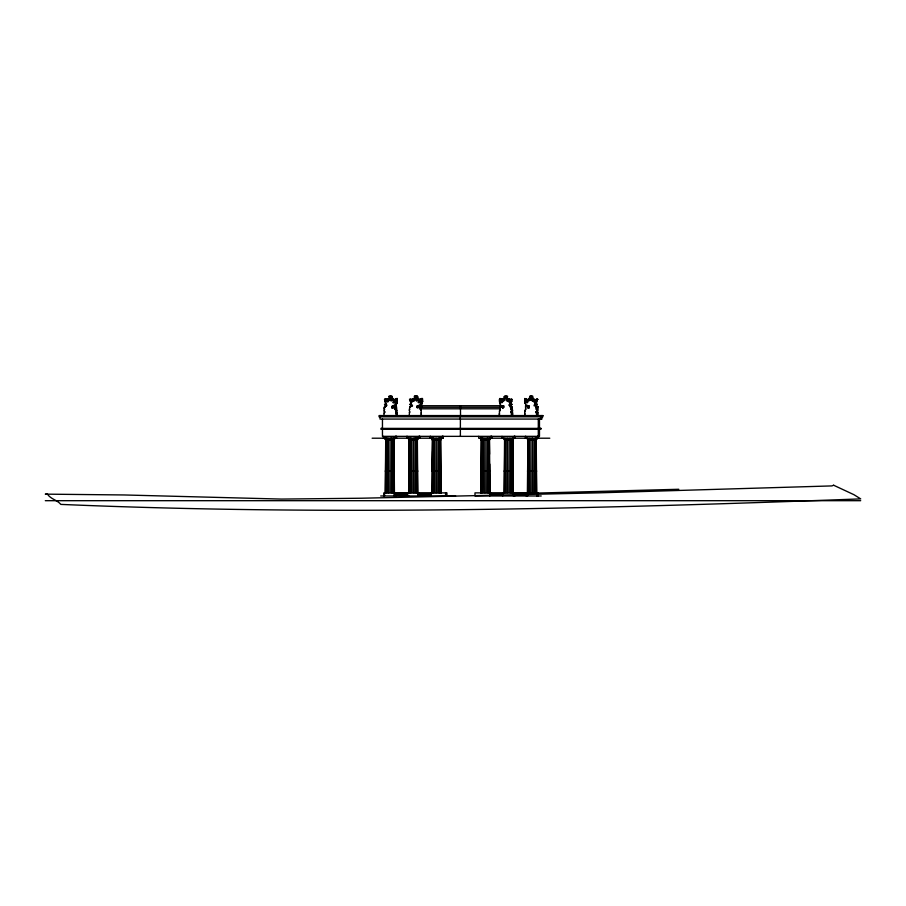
<?xml version="1.0" encoding="UTF-8"?>
<svg xmlns="http://www.w3.org/2000/svg" width="906" height="906" viewBox="0 0 906 906"><rect width="100%" height="100%" fill="white"/><g stroke="black" fill="none" stroke-linecap="round" stroke-linejoin="round"><path stroke-width="1.36" d="M386.749 405.163C385.107 403.974 387.247 405.741 385.865 405.412C384.937 404.246 385.865 408.006 383.884 407.338L384.359 408.538M410.531 406.375L410.531 406.964L410.633 406.375M499.591 411.267L499.489 410.735M499.852 409.988L499.478 411.154M507.813 399.387L508.175 398.697M506.692 398.255L506.782 400.746L508.107 398.719M509.251 398.697C507.779 404.982 512.298 399.218 510.305 399.252M524.936 411.347L524.801 410.735M525.163 409.988L524.789 411.154M532.864 399.829L533.487 398.697M533.419 400.237L534.132 401.596M533.408 398.719L532.615 400.746M534.472 399.184L534.597 399.761M534.699 399.761L535.027 401.788L536.216 399.727M396.975 402.842L396.93 398.493M420.894 403.079L421.29 401.856M421.211 402.842L421.211 402.162M422.389 402.162L422.06 403.079M483.136 438.278L482.898 492.875M503.476 407.575L502.705 408.119L501.731 406.137M502.32 407.315L502.06 406.432M527.541 407.315L527.643 406.375L527.756 407.36M528.708 407.032L528.821 406.375L528.889 407.145M387.383 438.278L387.122 492.875M410.758 438.278L410.497 492.875M409.761 438.278L409.433 492.875M433.159 438.278L432.774 492.875M482.117 438.278L481.765 492.875M506.669 399.795L506.918 400.814M507.632 399.705C508.028 402.876 510.305 396.182 508.957 400.769M531.879 399.24L531.969 400.667L532.705 400.746M532.06 398.312L532.015 399.229M532.071 400.667L531.924 399.739M533.249 398.934L533.181 398.255M385.843 455.605L386.013 438.278M386.364 455.605L386.398 452.785M409.059 466.873L409.002 492.875M409.387 442.921L409.433 440.112M409.92 442.921L409.965 440.112M432.57 438.278L431.981 492.875M432.615 451.381L432.343 492.875M481.471 438.278L481.018 492.875M504.982 465.469L505.106 457.009M511.392 414.235C511.811 412.717 510.021 412.366 511.301 411.052M528.526 454.2L528.651 445.741M532.434 396.873L532.864 396.239L530.678 396.194M536.782 415.571L536.092 411.947M537.303 412.479C538.481 411.958 537.383 415.639 537.926 412.547L537.337 411.686M385.254 492.875L385.718 440.112L384.688 438.278M386.115 455.605L386.386 438.278M408.64 492.875L409.104 440.112L408.062 438.278M409.693 442.921L409.727 440.112M480.758 492.875L481.222 438.278M481.539 462.649L481.403 492.875M504.098 492.875L504.563 440.112L503.521 438.278M504.835 465.469L505.084 448.561M527.371 493.249L527.949 440.112L526.907 438.278M528.379 454.2L528.594 440.112M504.54 398.765L504.348 396.681M510.814 399.727L511.573 399.252M529.716 396.454L529.432 400.701M529.659 396.681L529.58 397.813M536.216 399.489L536.884 399.252M536.579 399.41L534.948 399.727M536.839 400.192L537.745 399.353L536.794 399.252M503.532 400.09L503.408 398.493L503.034 400.429M504.925 400.475L504.687 398.493L504.28 400.271M528.153 399.353C529.557 402.162 528.164 396.522 529.24 400.463M528.821 398.493C527.904 403.85 530.723 395.639 530.169 400.407M414.042 399.739L414.008 398.312M503.249 398.64L503.136 400.429L501.969 400.305M510.486 401.505L511.165 399.41M509.081 404.914C508.289 405.888 511.346 405.582 510.984 402.932M511.664 401.505C510.882 400.35 513.045 399.331 511.754 399.229M510.961 405.163L511.924 404.654M525.82 400.701C525.163 395.027 528.368 403.714 528.56 398.64M529.591 400.271L529.987 398.493M535.797 401.505L536.092 399.852M535.956 404.144L535.842 404.755M537.383 404.416L535.865 405.763L535.333 405.288M536.986 399.908L536.975 401.222M511.244 402.343L511.754 401.505M393.77 405.367L393.102 405.695M418.583 405.446L417.451 406.296M503.577 407.145L503.6 406.454M509.693 403.464L510.169 402.343M509.795 403.464L509.84 402.638M512.049 407.145L511.301 406.964L511.199 405.288M535.186 405.163L534.076 405.763L535.48 402.343M535.774 407.145L535.299 405.922M536.941 407.145C535.842 404.212 537.258 405.276 537.36 404.167M385.344 402.513L386.001 404.755M411.267 404.042L411.403 404.755M502.49 400.463L501.664 399.353L501.55 400.894M501.414 400.645L500.973 398.731M512.343 408.278L512.298 406.953M526.862 399.863L527.711 401.573M526.76 399.637L526.85 400.894M536.397 408.538L536.363 407.372M536.579 408.278L536.386 407.564M537.654 408.278L537.96 406.681M510.021 405.288L510.18 405.967L509.931 405.288M396.262 405.209L396.896 410.588M421.007 409.988L420.078 405.152M421.584 406.964L421.086 404.846M511.324 409.671L510.995 408.64M510.803 409.308L511.188 408.538M511.981 409.308L512.354 407.564M536.114 409.308L536.499 408.538M499.331 415.571L499.5 411.347M512.57 414.235C513.011 413.159 511.414 412.015 512.626 412.547M524.642 415.571L524.846 411.347M500.384 399.863C498.776 396.182 499.149 403.521 500.576 404.755M500.305 407.938L500.293 405.605M500.316 409.546L500.305 408.334M509.727 403.532L509.342 404.891M509.784 405.163L510.576 404.042L510.531 404.755M525.854 400.158L526.511 400.361L525.389 399.648M525.616 407.938L525.605 405.605M525.627 409.546L525.616 405.378M528.039 407.983L527.666 407.36M534.857 403.668L534.483 404.914M499.897 399.637L499.897 398.731M499.727 410.588L499.931 409.648M500.305 405.378L500.406 408.334M501.075 399.637L500.508 398.504L500.508 400.701M512.422 411.301L512.071 411.562M524.959 398.583L525.503 399.739M525.038 410.588L525.718 409.546M525.888 404.755L525.084 403.079M526.386 399.637L526.375 398.731M393.329 400.158L393.782 399.353M418.799 399.795C420.248 398.765 418.3 401.777 418.391 402.57M418.436 400.373L419.603 400.373L420.271 399.353M535.253 405.763L535.797 404.416L535.242 405.288M390.022 438.278L389.965 492.875M413.396 438.278L413.34 492.875M436.737 438.278L436.681 492.875M389.172 396.771L389.761 397.27L388.889 398.21M414.937 397.723L414.484 396.771M528.64 408.017L528.515 406.296M383.884 415.571L384.076 413.68M409.512 412.479L409.195 415.571M535.05 402.638L535.106 403.464M508.198 398.81L508.006 401.415L508.991 401.324M394.133 402.502L394.767 399.795M419.433 402.502L419.603 401.766M485.888 438.278L485.786 492.875M509.229 438.278L509.127 492.875M532.615 438.278L532.513 492.875M528.617 406.296L528.255 405.854M536.703 414.235L536.714 413.385M395.979 410.962L395.594 409.988M397.224 413.102L396.794 410.588M421.177 411.301L421.324 415.571M395.537 403.385L395.707 398.583M397.077 402.842L396.047 405.152M396.851 403.079L396.692 403.668M416.488 397.813L416.171 400.679L416.93 400.463M417.666 397.813L417.711 400.701M536.001 411.834L536.873 410.984L536.533 409.671M510.406 399.908L510.497 401.222M511.675 399.908L511.664 401.222M385.741 402.932L384.914 400.962M410.271 401.222L410.69 402.343M509.115 400.463L508.651 401.788M534.268 400.769L534.789 399.954M394.597 406.5C396.635 404.45 391.46 405.854 393.261 408.164M533.521 399.761L533.487 401.686M386.409 405.786L386.058 403.917M386.602 405.288L386.386 406.092M411.709 405.084L411.709 406.375M412.026 405.684L411.041 404.416M395.662 398.731L394.801 400.158M397.032 398.493C396.771 400.044 395.367 399.897 395.458 401.607M420.962 398.731C421.584 399.512 418.821 400.848 420.214 400.158M409.433 409.671L409.705 407.372M419.852 400.395L419.591 402.762M422.287 398.583C422.196 400.022 420.497 399.931 420.871 401.449M414.189 399.24L414.099 400.667L413.363 400.746M391.392 492.875L391.641 438.278M414.767 492.875L415.027 438.278M438.368 438.278L438.119 492.875M505.786 397.27L506.465 396.579M531.165 397.032L531.131 397.723M395.888 401.856L395.582 403.079M396.975 402.162L397.292 401.562M422.287 402.162L422.604 401.562M505.582 396.454L505.412 398.164M511.097 408.538L511.086 407.564M537.575 408.538L537.541 407.372M487.19 492.875L487.473 438.278M510.814 438.278L510.531 492.875M534.2 438.278L533.906 492.875M502.037 400.577L501.947 399.523M526.216 400.395L526.477 401.607M526.318 400.395L526.261 401.313M527.337 400.577L527.032 400.158M527.496 400.395L527.711 402.502M391.8 400.475L390.86 400.679L390.905 396.239M389.988 396.194L392.321 396.454L392.038 400.679C394.461 399.546 392.173 397.677 394.235 400.463M384.62 412.377L384.144 413.385M394.133 405.945L392.762 407.575M393.725 406.137L393.113 406.375M418.153 407.462L419.036 406.137M420.022 406.409L420.611 405.945L419.988 405.299M509.908 405.684L510.859 405.412M535.321 402.513L535.888 401.505M536.488 402.513L536.114 403.532L536.646 402.343M394.903 400.158L394.144 400.463M415.979 492.875L415.65 440.112L416.398 438.278L416.817 471.097M439.738 438.278L438.991 440.112L439.319 492.875M410.531 406.092L410.735 405.288M385.979 404.869L386.602 404.903L385.979 404.144M392.864 407.575L392.219 408.21L391.97 407.575M389.274 396.771L389.15 396.194M414.586 396.771L414.461 396.194M507.36 400.293L507.938 399.172M395.639 403.385C393.804 405.107 395.843 406.409 395.039 409.546L395.616 409.648M420.871 398.731L421.426 398.504L421.324 401.562M422.117 403.385L421.358 404.755M507.541 396.579L507.349 396.771M488.323 492.875L487.972 440.112L488.764 438.278L488.957 454.2M512.105 438.278L511.312 440.112L511.664 492.875M535.491 438.278L534.687 440.112L535.05 492.875M512.026 411.686L512.003 412.377M384.099 412.547L384.722 412.377M418.629 400.158L418.912 399.342M391.766 400.407C392.762 396.443 391.143 400.373 393.068 400.463M417.077 400.407L417.349 398.493L416.534 400.701M418.187 400.475L418.708 398.481M418.934 406.137L419.41 405.673L418.481 405.446M393.442 492.875L393.011 440.112L393.963 438.278M416.398 440.112L417.338 438.278L417.836 495.978M490.112 438.278L489.161 440.112L489.591 492.875M512.932 492.875L512.502 440.112L513.453 438.278M536.839 438.278L535.888 440.112L536.307 492.875M395.084 400.894L394.857 399.353L394.835 400.316M395.175 400.894L395.175 399.637M420.384 400.894L420.678 399.648M394.201 492.875L393.759 440.112L394.733 438.278M418.119 438.278L417.134 440.112L417.575 492.875M441.46 438.278L440.486 440.112L440.916 492.875M489.614 438.278L488.628 440.112L489.07 492.875M512.955 438.278L511.969 440.112L512.411 492.875M536.329 438.278L535.355 440.112L535.797 492.875M387.224 401.63L387.338 400.237L388.21 401.766M412.536 401.63L411.811 399.342M394.212 438.278L393.204 440.112L393.51 461.245M417.032 492.875L416.59 440.112L417.587 438.278M440.531 492.875L439.931 440.112L440.928 438.278M490.361 438.278L489.353 440.112L489.557 454.2M513.702 438.278L512.694 440.112L513.102 468.289M536.522 492.875L536.08 440.112L537.077 438.278M385.118 401.766C385.888 400.554 383.589 399.399 384.869 399.229M394.382 401.607L393.85 402.536M409.852 399.659L410.531 401.811M501.822 406.409L501.256 405.673L502.252 405.695M394.382 438.278L393.34 440.112L393.804 492.875M395.027 438.278L393.985 440.112L394.45 494.619L407.281 494.619M417.179 492.875L416.715 440.112L417.757 438.278M418.413 438.278L417.372 440.112L409.104 440.112M440.067 440.112L441.097 438.278M441.177 492.875L440.712 440.112L441.754 438.278M489.908 438.278L488.866 440.112L489.331 492.875M489.942 494.382L489.489 440.112L490.531 438.278M534.393 399.387L533.17 400.746L533.328 398.47M513.249 438.278L512.207 440.112L512.671 492.875M513.294 492.875L512.83 440.112L513.872 438.278M536.624 438.278L535.582 440.112L536.046 492.875M537.247 438.278L536.216 440.112L536.68 492.875M392.241 406.296L391.868 407.145M417.553 406.296L417.258 407.474M417.236 406.33L417.179 407.145M536.216 399.659L535.797 401.222M537.167 399.852L537.745 399.41M504.314 396.454L506.647 396.194M504.551 396.239L504.336 397.1M531.029 396.239L530.712 398.164M417.655 406.092L418.266 405.695M396.341 404.087L396.194 404.665M420.18 404.755L420.826 403.668M394.484 401.449L394.28 402.762M511.199 404.903L512.049 404.167M534.608 400.203L533.951 401.788M499.693 398.493L499.908 403.385M384.348 409.512L384.189 408.278M384.665 409.399L384.461 408.64M390.928 398.402L391.041 396.454M392.196 398.402L392.219 396.454M422.377 402.842L421.505 404.665M531.482 396.771L531.709 396.194M385.956 405.673L384.45 404.201L385.186 405.05M392.139 406.296L393.125 405.82M510.123 399.342L509.376 399.954M511.301 399.342L510.554 399.954M387.791 399.829C388.515 402.377 388.731 398.787 389.161 400.293M411.936 401.596L412.638 401.63M418.346 400.407L417.632 400.429M415.242 398.255L415.084 399.172M387.893 399.829L387.474 399.184M388.549 398.697L389.07 399.829L388.697 398.312M412.751 401.177L412.683 398.697M536.567 401.947L536.941 400.679M502.536 399.637L503.929 400.463M502.943 399.353L502.49 400.645L503.306 401.301M528.255 399.353L528.028 400.894M503.385 407.575L503.702 406.454L502.853 405.854M529.195 408.119L528.832 407.36L528.017 408.119M506.046 396.873L505.82 397.723M507.224 396.873L507.292 398.119M532.535 396.873L532.309 397.723L533.272 398.255M410.305 407.145L410.361 407.338M510.78 407.145L511.573 406.681L510.961 407.372M536.273 407.372L536.873 406.681L536.08 407.145M537.258 407.145L538.051 406.681M502.32 405.82L503.113 406.092M526.975 406.013L527.167 405.299L527.892 405.695M528.968 405.695L529.432 405.854M418.629 401.301L419.308 399.637M409.75 409.512C407.825 410.656 411.301 411.811 409.319 412.547M535.695 404.416L536.159 404.654M511.211 406.953L510.361 407.145M536.522 406.953L535.673 407.145M537.7 406.953L536.85 407.145M384.223 409.671L383.884 410.984M387.032 401.766L387.236 399.761M387.27 401.686L385.05 399.252M393.215 400.373L393.397 398.481M418.527 400.373L417.553 400.271L417.258 398.493M414.733 398.119L413.974 398.255M528.832 407.36L528.209 406.137M422.468 401.856L422.343 398.493M511.278 402.513L510.803 403.532M537.677 408.538L537.496 409.421M512.354 412.558L512.581 413.385M392.06 406.273L391.947 407.474M507.451 396.771L506.998 397.723M412.558 405.763C412.389 405.322 410.599 405.492 409.908 404.235M393.951 402.536L393.113 402.762M419.252 402.536L418.3 402.57M512.739 410.984L512.173 408.64M499.829 409.648L500.406 409.546M386.047 399.229L385.356 399.353L386.59 399.342M410.078 399.852L409.489 399.353L410.18 399.229M410.09 399.229L411.358 399.229M410.418 400.577L410.259 399.908M394.257 400.361L394.62 401.222M501.256 401.766L500.61 400.316M501.199 400.361L500.95 401.313M510.678 412.23L511.448 412.547L510.735 412.377M500.576 405.152L500.259 404.665M525.888 405.152L525.559 404.665M536.307 408.64L536.635 409.671M537.473 408.64L537.586 409.512M524.88 401.856L525.05 398.583M504.121 400.701L504.268 397.813M529.761 396.239L531.947 396.194M522.116 493.487L678.798 489.274M391.256 396.194L388.923 396.364M414.359 396.194L416.567 396.194M505.367 396.194L507.575 396.194M416.216 396.239L416.273 400.679M417.53 396.454L417.7 397.1L417.383 396.239M397.19 398.504L397.292 401.8M422.502 398.504L422.604 401.8M409.761 404.416L410.01 404.654M410.633 404.903L410.837 405.288M416.998 405.729L503.883 405.729M536.612 406.375L536.703 406.964M385.061 406.681L385.152 407.338M416.998 407.258L503.883 407.258M419.376 408.799L500.305 408.799M511.471 409.795L511.471 410.984M537.96 409.795L537.96 410.984M395.616 411.449L396.047 413.102M384.665 411.834L384.654 411.562M535.99 412.23L536.556 412.479M396.024 412.66L396.024 415.571M397.202 412.66L397.292 415.571L397.122 413.102M421.233 412.66L421.426 415.571M536.76 412.547L536.137 412.377M537.881 414.235L538.051 415.571M372.14 438.21L443.26 438.21L443.26 436.352M549.795 438.21L478.674 438.21L478.674 436.352M385.718 440.112L393.985 440.112L393.884 438.278L393.091 440.112L393.34 461.245M440.712 440.112L432.445 440.112L431.403 438.278M489.489 440.112L481.222 440.112L480.18 438.278M504.563 440.112L512.83 440.112M527.949 440.112L536.216 440.112L536.216 438.278M385.254 471.097L394.45 471.097M408.64 471.097L417.836 471.097M441.177 471.097L431.981 471.097L432.445 438.278M480.758 471.097L489.953 471.097M504.098 471.097L513.294 471.097M527.485 471.097L536.68 471.097M538.073 492.875L474.993 492.875L474.993 495.978L541.233 495.978M394.506 493.249L408.368 493.249M513.566 493.249L527.428 493.249M489.942 493.577L502.909 493.577M394.45 493.929L407.338 493.929M513.509 493.929L526.397 493.929L526.454 492.875M417.915 494.382L430.882 494.382M489.863 494.382L492.513 494.382M513.453 494.619L526.284 494.619M394.314 495.299L408.561 495.299L408.561 495.978M417.836 495.186L430.803 495.186M489.795 495.186L502.762 495.186L502.683 495.978M513.374 495.299L527.62 495.299L527.598 495.978M380.701 495.978L455.616 495.978M45.3 500.69L860.7 500.69M415.288 396.194L417.485 396.239M384.778 399.229L385.424 399.342M420.509 404.665L420.18 405.152M409.795 407.372L409.648 406.953M503.226 398.481L503.498 400.373M410.984 404.552L411.686 404.914M526.907 402.536L526.465 401.766M537.065 399.229L537.654 399.353M411.528 399.908L410.667 399.41L412.037 401.596M532.105 398.255L531.335 398.119M507.643 398.21L507.938 398.934M385.514 399.455L386.081 400.962M413.929 398.719L414.382 399.829M387.349 398.719L387.292 399.274M417.338 408.017L418.119 407.7M386.228 399.252L386.987 399.727M527.224 402.774L527.349 401.301M501.075 401.607C501.46 404.201 503.759 401.517 501.448 400.894M411.052 402.932L410.577 401.947M500.508 401.8L500.724 402.842M506.329 398.221L505.718 397.723M503.408 400.373L504.302 400.429L504.653 398.561M510.463 407.145L510.089 405.967M391.856 407.474L392.185 408.164M420.169 399.353L420.599 400.282M393.691 399.353L394.133 400.645L393.091 402.57M508.085 398.697L508.221 401.63M532.003 398.255L532.173 398.934M501.72 400.158L502.502 402.502M388.595 399.172L388.606 400.237M524.778 401.856L525.22 403.385M412.57 398.81L412.955 399.387M386.25 400.203L386.726 401.596M411.392 400.962L411.131 399.659M502.513 407.462L502.807 408.119M411.369 403.917L410.95 402.932M412.853 399.387L413.464 400.746M411.732 405.141L411.902 405.763M526.386 401.607L526.635 402.502M431.573 438.278L432.581 440.112M408.232 438.278L409.24 440.112L408.787 492.875M384.857 438.278L385.854 440.112L385.412 492.875M527.201 438.278L528.175 440.112L527.745 492.875M503.815 438.278L504.801 440.112L504.359 492.875M480.474 438.278L481.46 440.112M431.822 438.278L432.774 440.112M385.095 438.278L386.047 440.112M527.439 400.158L527.258 399.523M432.309 438.278L433.159 440.112M408.968 438.278L409.818 440.112M385.582 438.278L386.432 440.112L386.058 492.875M418.606 398.481L418.9 400.429M417.53 398.481L417.655 400.271M392.423 400.429L392.219 398.481L391.924 400.09M384.767 411.834L384.201 411.109M528.039 438.278L528.844 440.112L528.481 492.875M504.665 438.278L505.457 440.112L505.106 492.875M482.117 440.112L481.324 438.278L481.324 440.112M524.642 401.562L524.744 398.504M433.521 438.278L434.11 440.112L433.838 492.875M410.18 438.278L410.758 440.112M386.794 438.278L387.383 440.112M419.75 400.395L419.829 401.222M529.331 438.278L529.625 492.875M505.956 438.278L506.239 492.875M482.615 438.278L483.136 440.112M416.352 396.454L416.522 397.1M525.956 401.856L526.035 402.842M413.917 400.237L413.68 399.274M411.652 400.463L411.766 401.324M384.948 399.908L385.005 400.577M435.061 438.278L435.197 492.875M411.709 438.278L411.856 492.875M388.334 438.278L388.481 492.875M530.927 438.278L531.018 492.875M507.541 438.278L507.643 492.875M484.2 438.278L484.302 492.875M417.598 397.1L417.44 400.679M525.616 408.334L525.65 408.98M420.905 409.988L421.03 410.588M420.509 406.964L420.452 409.546M396.375 406.964L396.307 409.546M395.197 406.964L395.141 409.546M393.997 399.637L394.031 400.645M392.094 398.765L392.139 400.679M390.916 398.765L390.962 400.679M489.704 464.053L489.795 495.978M440.169 492.875L439.738 440.112L440.69 438.278L439.818 440.112L439.897 438.278M512.343 458.425L512.468 468.289M416.307 464.053L416.386 492.875M392.751 449.965L392.887 461.245M389.874 398.312L389.773 399.172M535.14 440.112L535.367 461.245M511.754 440.112L511.867 449.965M439.863 444.336L440.169 471.097M416.477 440.112L416.817 492.875M524.959 402.162L524.959 402.842M413.827 400.237L413.929 401.177M388.515 400.237L388.617 401.177M542.173 415.571L542.173 416.805M541.913 416.805L541.913 419.07L380.022 419.07L380.022 416.805M541.46 415.571L541.46 416.805M541.233 415.571L541.233 419.07M540.554 416.805L540.554 419.07M540.304 428.391L540.304 429.308M539.659 428.391L539.659 429.308M539.478 419.07L539.478 428.391M539.478 429.308L539.478 436.352L382.457 436.352L382.457 429.308M538.889 419.07L538.889 436.352M538.492 436.352L538.492 438.21M538.3 419.07L538.3 428.391M538.3 429.308L538.3 436.352M538.073 436.352L538.073 438.21M538.073 493.906L538.073 495.978M537.858 436.352L537.858 438.21M537.439 436.352L537.439 438.21M537.383 493.906L537.383 495.978M536.703 493.906L536.703 495.978M536.092 438.278L536.092 440.112M532.196 438.278L532.196 440.112M526.239 492.875L526.205 495.978M525.808 436.352L525.808 438.21M525.389 436.352L525.389 438.21M524.744 413.181L524.744 415.571M515.118 436.352L515.118 438.21M514.699 436.352L514.699 438.21M514.767 495.299L514.789 495.978M514.472 436.352L514.472 438.21M514.053 436.352L514.053 438.21M513.623 492.875L513.566 493.929M513.396 492.875L513.374 495.978M512.649 414.37L512.739 415.571M512.502 438.278L512.502 440.112M511.471 414.37L511.471 415.571M503.861 492.875L503.861 493.577M502.909 492.875L502.83 494.382M502.015 436.352L502.015 438.21M499.433 413.181L499.433 415.571M491.777 436.352L491.777 438.21M491.358 436.352L491.358 438.21M491.131 436.352L491.131 438.21M490.973 492.875L490.973 493.577M490.712 436.352L490.712 438.21M488.028 438.278L487.972 440.112M486.952 438.278L486.952 440.112M482.343 438.278L482.343 440.112M460.531 415.571L460.441 405.729M460.384 419.07L460.384 436.352M460.248 415.571L460.282 419.07M446.941 495.978L446.941 492.875L383.861 492.875L383.861 495.978M446.262 492.875L446.262 495.978M445.582 492.875L445.582 495.978M442.853 436.352L442.853 438.21M442.626 436.352L442.626 438.21M442.207 436.352L442.207 438.21M440.384 471.097L440.384 492.875M439.976 438.278L439.942 440.112M438.991 438.278L439.07 440.112M433.362 438.278L433.362 440.112M433.102 438.278L433.102 440.112M432.604 471.097L432.604 492.875M431.913 492.875L431.913 493.577M430.962 492.875L430.962 493.577L417.994 493.577L418.074 492.875M430.758 492.875L430.758 495.978M430.577 436.352L430.577 438.21M430.169 436.352L430.169 438.21M421.324 398.504L421.324 401.8M419.92 436.352L419.92 438.21M419.501 436.352L419.501 438.21M419.285 436.352L419.285 438.21M419.252 495.186L419.229 495.978M419.025 492.875L419.025 493.577M418.866 436.352L418.866 438.21M416.715 438.278L416.715 440.112M416.601 438.278L416.601 440.112M415.729 438.278L415.65 440.112M415.424 438.278L415.424 440.112M414.574 438.278L414.574 440.112M410.463 406.681L410.463 407.338M407.236 436.352L407.236 438.21M407.168 492.875L407.168 495.978M406.817 436.352L406.817 438.21M396.545 436.352L396.545 438.21M396.126 436.352L396.126 438.21M395.899 436.352L395.899 438.21M395.729 495.299L395.707 495.978M395.48 436.352L395.48 438.21M394.337 492.875L394.314 495.978M393.736 438.278L393.759 440.112M393.011 440.112L393.011 438.278L392.264 440.112L392.604 492.875M392.83 438.278L392.83 440.112M391.188 438.278L391.188 440.112M390.95 438.278L390.95 440.112M384.552 492.875L384.552 495.978M383.442 436.352L383.442 438.21M382.457 419.07L382.457 428.391M382.275 428.391L382.275 429.308M381.63 428.391L381.63 429.308M380.701 415.571L380.701 416.805M380.475 415.571L380.475 416.805M379.761 415.571L379.761 416.805M833.633 485.231L831.912 485.91L598.889 492.83L361.268 498.232L281.449 499.081L124.031 494.959L45.3 494.144L47.429 494.144C50.827 499.229 57.089 499.931 60.849 504.393C327.394 515.797 594.223 508.9 860.7 498.889L853.928 494.687L833.633 485.231M542.887 415.571L379.048 415.571L379.048 416.805L542.887 416.805L542.887 415.571M540.95 428.391L380.984 428.391L380.984 429.308L540.95 429.308L540.95 428.391"/></g></svg>
